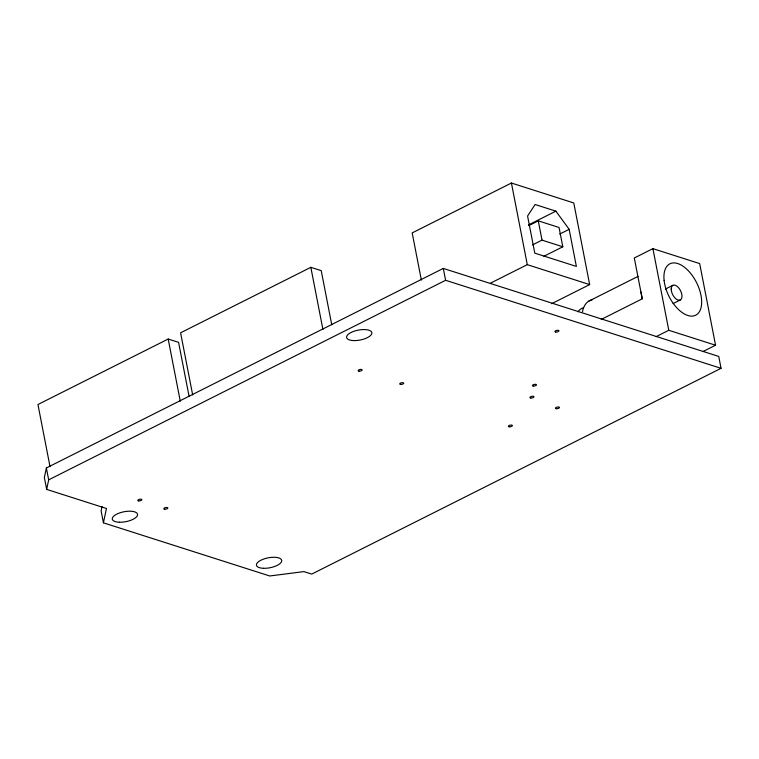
<?xml version="1.0" encoding="UTF-8"?>
<svg xmlns="http://www.w3.org/2000/svg" width="759" height="759" viewBox="0 0 759 759"><rect width="100%" height="100%" fill="white"/><g stroke="black" fill="none" stroke-linecap="round" stroke-linejoin="round"><path stroke-width="1.14" d="M46.375 467.961L44.364 477.515L46.669 489.394L106.44 508.492L103.423 522.828L269.73 575.977L303.923 571.603L311.721 574.098L721.05 368.314L718.745 356.445L443.303 268.42L46.375 467.961L48.68 479.83L46.669 489.394M102.048 506.538L101.118 510.949L103.423 522.828M189.105 396.483L178.583 342.356L168.194 339.036L37.95 404.509L50.037 466.7M331.749 324.776L321.228 270.65L310.839 267.329L180.595 332.803L192.682 394.984M551.651 303.695L589.648 284.587L573.785 202.957L511.424 183.023L412.184 232.909L421.349 280.052M528.625 224.854L555.882 211.154L569.165 229.322L576.375 266.428L534.801 253.136L527.581 216.03L535.095 204.513L555.882 211.154M528.833 225.584L538.264 220.841L559.051 227.482L562.808 246.779L543.937 256.257M48.68 479.83L445.609 280.289L721.05 368.314M532.581 244.872L542.021 240.129L562.808 246.779M559.725 234.066L569.165 229.322M490.342 283.23L527.287 264.663L589.648 284.587M702.986 351.55L715.557 345.222L699.684 263.591L652.911 248.648L634.306 257.994L642.247 298.818L601.213 319.444M588.576 301.257L638.025 276.39M665.396 289.065L672.74 285.375M673.091 303.581L680.434 299.89M656.212 336.598L668.783 330.279L715.557 345.222M652.911 248.648L668.783 330.279M538.264 220.841L542.021 240.129M511.424 183.023L527.287 264.663M443.303 268.42L445.609 280.289M310.839 267.329L322.926 329.51M168.194 339.036L180.281 401.226M642.247 298.818A37.068 19.848 63.3 0 1 641.099 292.035M582.504 311.636A37.068 19.848 63.3 0 1 592.608 299.653M578.007 311.769A33.662 18.026 63.3 0 1 583.586 307.689M664.097 280.365A28.766 15.408 63.3 0 0 694.419 315.735A28.766 15.408 63.3 0 0 689.855 272.443A28.766 15.408 63.3 0 0 664.097 280.365M671.193 289.103A8.216 4.402 63.3 0 0 679.333 300.232A8.216 4.402 63.3 0 0 679.248 288.562A8.216 4.402 63.3 0 0 671.193 289.103M533.169 386.027A2.059 0.806 -11 0 0 536.461 385.012A2.059 0.806 -11 0 0 533.795 384.528A2.059 0.806 -11 0 0 533.169 386.027M400.543 384.415A2.059 0.806 -11 0 0 403.722 383.304A2.059 0.806 -11 0 0 400.856 382.953A2.059 0.806 -11 0 0 400.543 384.415M138.774 500.912A2.059 0.806 -11 0 0 141.848 499.726A2.059 0.806 -11 0 0 138.859 499.479A2.059 0.806 -11 0 0 138.774 500.912M164.656 509.204A2.059 0.806 -11 0 0 167.834 508.084A2.059 0.806 -11 0 0 164.959 507.743A2.059 0.806 -11 0 0 164.656 509.204M555.702 332.015A2.059 0.806 -11 0 0 558.937 330.943A2.059 0.806 -11 0 0 556.157 330.535A2.059 0.806 -11 0 0 555.702 332.015M358.969 371.132A2.059 0.806 -11 0 0 362.147 370.012A2.059 0.806 -11 0 0 359.282 369.671A2.059 0.806 -11 0 0 358.969 371.132M556.281 408.693A2.059 0.806 -11 0 0 559.459 407.574A2.059 0.806 -11 0 0 556.594 407.232A2.059 0.806 -11 0 0 556.281 408.693M530.797 398.001A2.059 0.806 -11 0 0 533.975 396.881A2.059 0.806 -11 0 0 531.11 396.53A2.059 0.806 -11 0 0 530.797 398.001M509.213 426.795A2.059 0.806 -11 0 0 512.391 425.676A2.059 0.806 -11 0 0 509.526 425.334A2.059 0.806 -11 0 0 509.213 426.795M353.694 340.582A12.846 5.038 -11 0 0 371.834 332.641A12.846 5.038 -11 0 0 352.129 331.987A12.846 5.038 -11 0 0 353.694 340.582M119.4 522.23A12.846 5.038 -11 0 0 137.54 514.289A12.846 5.038 -11 0 0 117.835 513.634A12.846 5.038 -11 0 0 119.4 522.23M263.553 568.301A12.846 5.038 -11 0 0 281.703 560.36A12.846 5.038 -11 0 0 261.997 559.706A12.846 5.038 -11 0 0 263.553 568.301"/></g></svg>
